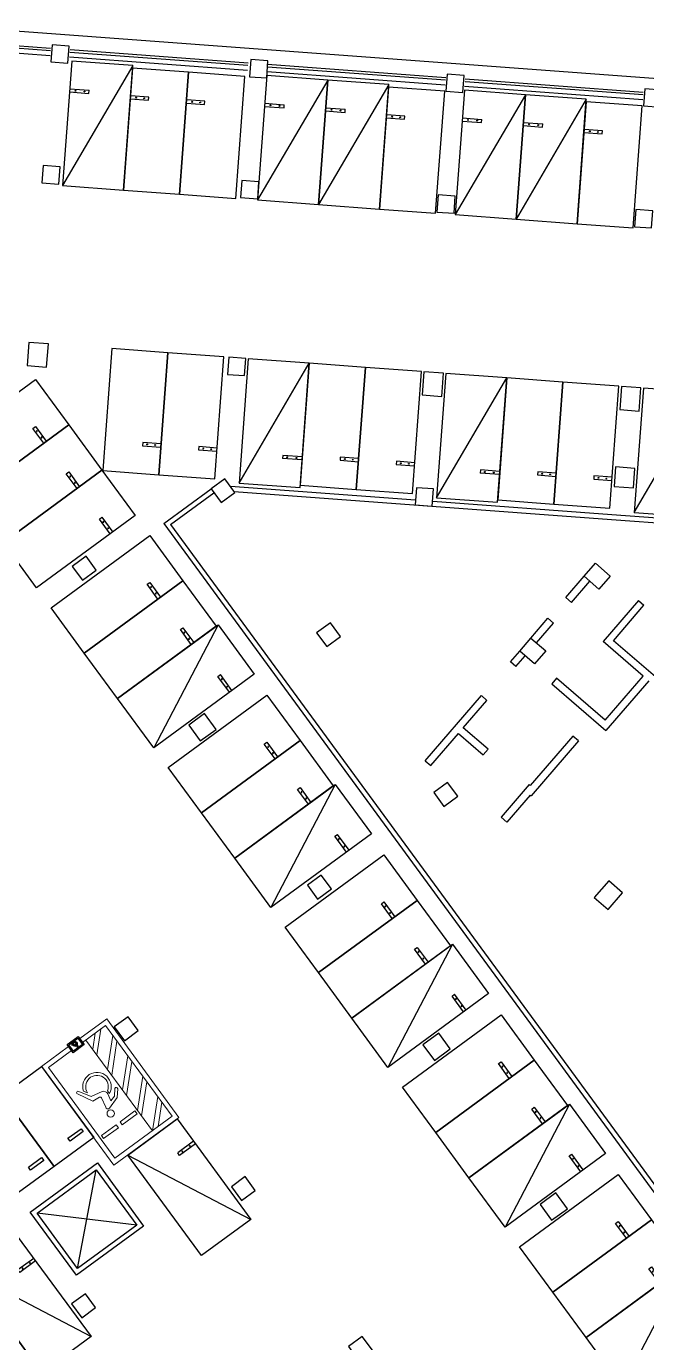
# Model space of a CAD drawing. Header units: millimetres. Extents: x 78082221 to 78451133, y -34402202 to -34172290.
# Drawn here: x 78184972 to 78210341, y -34265000 to -34211187 of the extents above; entities that cross this region are included whole.
import ezdxf

# ---------------------------------------------------------------- set-up
doc = ezdxf.new("R2010")
doc.units = ezdxf.units.MM
doc.header["$LTSCALE"] = 100
doc.header["$MEASUREMENT"] = 0
doc.layers.add('E-PLAN', color=115, linetype='CONTINUOUS')
doc.layers.add('Z', color=115, linetype='CONTINUOUS')

# ---------------------------------------------------------------- blocks, each defined once
blk = doc.blocks.new('XR-B2$0$XR-지하3층$0$일반형 주차')
at = {"layer": 'E-PLAN'}
for p, q in [((750, 3865), (0, 3865)), ((750, 3735), (750, 3865)), ((0, 3735), (750, 3735))]:
    blk.add_line(p, q, dxfattribs=at)
blk.add_lwpolyline([(2300, 5000), (0, 5000), (0, 0), (2300, 0)], close=True, dxfattribs=at)
for centre in [(238, 3800), (563, 3800)]:
    blk.add_circle(centre, 17.5, dxfattribs=at)
blk = doc.blocks.new('XR-B2$0$XR-지하3층$0$확장형 주차')
at = {"layer": 'E-PLAN'}
for p, q in [((0, 3965), (800, 3965)), ((0, 3835), (800, 3835)), ((800, 3835), (800, 3965))]:
    blk.add_line(p, q, dxfattribs=at)
blk.add_lwpolyline([(2500, 5100), (0, 5100), (0, 0), (2500, 0)], close=True, dxfattribs=at)
blk.add_lwpolyline([(2500, 5100), (0, 0)], dxfattribs=at)
for centre in [(238, 3900), (613, 3900)]:
    blk.add_circle(centre, 17.5, dxfattribs=at)
blk = doc.blocks.new('XR-B2$0$XR-지하3층$0$장애인 주차')
at = {"layer": 'E-PLAN', "lineweight": 5}
for p, q in [((4572, 3795), (4572, -805)), ((5572, 2795), (4572, 3795)), ((5572, 3078), (4855, 3795)), ((5572, 2045), (4572, 3045)), ((5572, 1762), (4572, 2762)), ((3689, 1485), (3600, 1888)), ((3699, 2009), (4214, 1851)), ((3992, 1503), (3925, 1810)), ((3925, 1810), (4151, 1741)), ((4151, 1741), (4355, 1493)), ((4214, 1851), (4443, 1569)), ((5572, 1012), (4572, 2012)), ((5572, 729), (4572, 1729)), ((4055, 1528), (4053, 1393)), ((3348, 969), (3257, 820)), ((5572, -21), (4572, 979)), ((5572, -304), (4572, 696)), ((5323, -805), (4572, -54)), ((5041, -805), (4572, -336))]:
    blk.add_line(p, q, dxfattribs=at)
at = {"layer": 'E-PLAN', "ltscale": 4}
for p, q in [((4165, -1005), (4165, -805)), ((4165, -805), (4165, -905))]:
    blk.add_line(p, q, dxfattribs=at)
at = {"layer": 'E-PLAN', "lineweight": 5}
for points in [[(3842, -1005), (2472, -1005), (2472, 3995), (5772, 3995), (5772, -1005), (4402, -1005)], [(3842, -805), (2672, -805), (2672, 3795), (5572, 3795), (5572, -805), (4402, -805)]]:
    blk.add_lwpolyline(points, dxfattribs=at)
for points in [[(3523, 2720), (2773, 2720), (2773, 2870), (3523, 2870)], [(4473, 2720), (3723, 2720), (3723, 2870), (4473, 2870)]]:
    blk.add_lwpolyline(points, close=True, dxfattribs=at)
for points in [[(3094, 715, -1.000002), (2987, 770), (3330, 1379), (3640, 1415)], [(3992, 1503, -0.343093), (3870, 1283), (3381, 1194), (3094, 715)]]:
    blk.add_lwpolyline(points, format="xyb", dxfattribs=at)
at = {"layer": 'E-PLAN', "ltscale": 4}
for points in [[(3842, -695), (3842, -1115), (4402, -1115), (4402, -695)], [(3892, -745), (3892, -1065), (4352, -1065), (4352, -745)]]:
    blk.add_lwpolyline(points, close=True, dxfattribs=at)
at = {"layer": 'E-PLAN'}
for points in [[(4161, -797), (4152, -916), (4058, -916), (4021, -1003), (3982, -990), (3988, -973), (4011, -981), (4046, -898), (4136, -898), (4137, -881), (4072, -881), (4072, -863), (4138, -863), (4142, -810)], [(4167, -882), (4169, -863)]]:
    blk.add_lwpolyline(points, dxfattribs=at)
at = {"layer": 'E-PLAN', "lineweight": 5}
blk.add_circle((3613, 2216), 150, dxfattribs=at)
for centre, radius, start, end in [((3682, 1922), 88.4, 79.1143, 202.3185), ((3810, 1000), 582, 198.006, 65.0949), ((3809, 1000), 462, 183.8525, 58.2396), ((3632, 1473), 57.7, 276.2786, 12.4353), ((4394, 1537), 58.8, 227.9655, 33.7904)]:
    blk.add_arc(centre, radius, start, end, dxfattribs=at)
at = {"layer": 'E-PLAN'}
for centre, radius, start, end in [((4127, -942), 89.2, 206.535, 62.4866), ((4127, -942), 71.5, 192.8781, 56.1688), ((4140, -787), 22.8, 335.1173, 274.9698)]:
    blk.add_arc(centre, radius, start, end, dxfattribs=at)
blk = doc.blocks.new('XR-B2$0$XR-지하3층$0$A$C73B52ADF')
at = {"layer": 'E-PLAN'}
for points in [[(-2038, 2466), (-38, 2466), (-38, -1134), (-2038, -1134)], [(-1166, 2021), (-1166, 1871), (-1832, 1871), (-1832, 2021)]]:
    blk.add_lwpolyline(points, close=True, dxfattribs=at)

msp = doc.modelspace()

# ---------------------------------------------------------------- linework, layer by layer
at = {"layer": 'Z'}
for p, q in [((78242455.3, -34215680.5), (78181869.7, -34211186.9)), ((78185966, -34212092.4), (78182046, -34211801.6)), ((78194043.8, -34212691.5), (78186763.8, -34212151.5)), ((78202121.6, -34213290.6), (78194841.6, -34212750.7)), ((78210199.4, -34213889.7), (78202919.4, -34213349.8)), ((78207033.5, -34234539.2), (78207784.2, -34233668)), ((78207260.7, -34234735.1), (78208011.4, -34233863.9)), ((78207260.7, -34234735.1), (78207033.5, -34234539.2)), ((78207260.7, -34234735.1), (78207033.5, -34234539.2)), ((78210002.4, -34234655.5), (78208556.5, -34236333.4)), ((78208979.6, -34236302), (78210229.7, -34234851.3)), ((78210002.4, -34234655.5), (78210229.7, -34234851.3)), ((78205603.7, -34236198.5), (78206302.4, -34235387.7)), ((78205831, -34236394.3), (78206529.6, -34235583.5)), ((78206529.6, -34235583.5), (78206302.4, -34235387.7)), ((78210196.6, -34237746.7), (78208556.5, -34236333.4)), ((78211081.8, -34238113.4), (78208979.6, -34236302)), ((78204768.3, -34237167.9), (78205147, -34236728.6)), ((78204995.6, -34237363.8), (78204768.3, -34237167.9)), ((78204995.6, -34237363.8), (78205374.2, -34236924.4)), ((78208643, -34239549.7), (78210196.6, -34237746.7)), ((78206658.2, -34237839.4), (78206462.4, -34238066.7)), ((78206462.4, -34238066.7), (78208674.5, -34239972.8)), ((78208643, -34239549.7), (78206658.2, -34237839.4)), ((78210423.9, -34237942.5), (78208674.5, -34239972.8)), ((78201285.8, -34241209.5), (78203580.3, -34238546.7)), ((78202841.5, -34239863.7), (78203807.6, -34238742.5)), ((78203807.6, -34238742.5), (78203580.3, -34238546.7)), ((78203856.6, -34240738.4), (78202841.5, -34239863.7)), ((78201513.1, -34241405.3), (78202645.6, -34240091)), ((78202645.6, -34240091), (78203660.8, -34240965.7)), ((78207322.9, -34240200.8), (78205580, -34242223.5)), ((78207550.2, -34240396.6), (78205611.5, -34242646.6)), ((78207550.2, -34240396.6), (78207322.9, -34240200.8)), ((78203660.8, -34240965.7), (78203856.6, -34240738.4)), ((78201285.8, -34241209.5), (78201513.1, -34241405.3)), ((78205538.4, -34242187.6), (78204389.5, -34243520.9)), ((78205569.8, -34242610.7), (78204616.7, -34243716.7)), ((78205538.4, -34242187.6), (78205580, -34242223.5)), ((78205569.8, -34242610.7), (78205611.5, -34242646.6)), ((78204389.5, -34243520.9), (78204616.7, -34243716.7))]:
    msp.add_line(p, q, dxfattribs=at)
at = {"layer": 'Z', "ltscale": 0.5}
for p, q in [((78185958.6, -34212192.1), (78182075.4, -34211904.1)), ((78185943.8, -34212391.6), (78182134.2, -34212109)), ((78194021.6, -34212990.7), (78186741.6, -34212450.7)), ((78194036.4, -34212791.2), (78186756.4, -34212251.3)), ((78202114.2, -34213390.3), (78194834.2, -34212850.4)), ((78202099.4, -34213589.8), (78194819.4, -34213049.8)), ((78210192, -34213989.5), (78202912, -34213449.5)), ((78210177.2, -34214188.9), (78202897.2, -34213649)), ((78190591.8, -34231513.5), (78192527.4, -34230094.5)), ((78190871.4, -34231556.5), (78192645.6, -34230255.8)), ((78193315.1, -34229985), (78200891.9, -34230546.9)), ((78193470.6, -34230197.1), (78208905, -34231341.8)), ((78201589.9, -34230598.7), (78208919.8, -34231142.4)), ((78208919.8, -34231142.4), (78217396.5, -34231771.1)), ((78190591.8, -34231513.5), (78214183.4, -34263691.9)), ((78190871.4, -34231556.5), (78214226.4, -34263412.4)), ((78208905, -34231341.8), (78217381.7, -34231970.5)), ((78207784.2, -34233668), (78208241.1, -34233137.8)), ((78208241.1, -34233137.8), (78208847.1, -34233660)), ((78208390.2, -34234190.3), (78207784.2, -34233668)), ((78208847.1, -34233660), (78208390.2, -34234190.3)), ((78205147, -34236728.6), (78205603.9, -34236198.3)), ((78205603.9, -34236198.3), (78206209.9, -34236720.5)), ((78205753, -34237250.8), (78205147, -34236728.6)), ((78206209.9, -34236720.5), (78205753, -34237250.8)), ((78208787.3, -34246122.7), (78208199.8, -34246804.5)), ((78209355.5, -34246612.2), (78208787.3, -34246122.7)), ((78208199.8, -34246804.5), (78208768, -34247294)), ((78208768, -34247294), (78209355.5, -34246612.2))]:
    msp.add_line(p, q, dxfattribs=at)
at = {"layer": 'Z', "ltscale": 20}
for p, q in [((78187069.6, -34261964.1), (78187833.4, -34257932.2)), ((78189489, -34260190.3), (78185414, -34259706))]:
    msp.add_line(p, q, dxfattribs=at)
at = {"layer": 'Z', "ltscale": 0.5}
for points in [[(78186725, -34211998.3), (78186026.9, -34211946.5), (78185975.2, -34212644.6), (78186673.2, -34212696.3)], [(78194852.7, -34212601.1), (78194154.6, -34212549.3), (78194102.8, -34213247.4), (78194800.9, -34213299.2)], [(78202880.6, -34213196.5), (78202182.6, -34213144.7), (78202130.8, -34213842.8), (78202828.9, -34213894.6)], [(78210958.5, -34213795.6), (78210260.4, -34213743.9), (78210208.6, -34214441.9), (78210906.7, -34214493.7)], [(78186358.9, -34216934.7), (78185660.8, -34216882.9), (78185609, -34217581), (78186307.1, -34217632.8)], [(78194486.6, -34217537.5), (78193788.5, -34217485.7), (78193736.7, -34218183.8), (78194434.8, -34218235.6)], [(78202514.5, -34218132.9), (78201816.4, -34218081.2), (78201764.7, -34218779.3), (78202462.7, -34218831)], [(78210592.3, -34218732.1), (78209894.2, -34218680.3), (78209842.5, -34219378.4), (78210540.6, -34219430.2)], [(78185872.5, -34224168.5), (78185074.7, -34224109.4), (78185004.4, -34225056.8), (78185802.2, -34225115.9)], [(78193950.3, -34224767.7), (78193252.2, -34224715.9), (78193200.5, -34225414), (78193898.5, -34225465.7)], [(78202028.1, -34225366.8), (78201230.3, -34225307.6), (78201160.1, -34226255), (78201957.9, -34226314.2)], [(78210105.9, -34225965.9), (78209308.1, -34225906.7), (78209237.9, -34226854.1), (78210035.7, -34226913.3)], [(78193091.9, -34229680.6), (78192527.4, -34230094.5), (78192941.3, -34230659), (78193505.8, -34230245.1)], [(78209861.9, -34229256.9), (78209064, -34229197.7), (78209004.9, -34229995.5), (78209802.7, -34230054.7)], [(78201626.9, -34230100.1), (78200928.8, -34230048.3), (78200877.1, -34230746.4), (78201575.2, -34230798.2)], [(78187417.1, -34232849.1), (78186852.6, -34233262.9), (78187266.5, -34233827.5), (78187831, -34233413.6)], [(78197408.1, -34235567.8), (78196843.6, -34235981.7), (78197257.5, -34236546.3), (78197822, -34236132.4)], [(78192257.5, -34239282.1), (78191612.3, -34239755.1), (78192085.3, -34240400.3), (78192730.5, -34239927.2)], [(78202197.4, -34242100.3), (78201632.9, -34242514.2), (78202046.8, -34243078.7), (78202611.3, -34242664.8)], [(78197036, -34245884.4), (78196471.4, -34246298.3), (78196885.3, -34246862.8), (78197449.8, -34246448.9)], [(78189132.5, -34251678.8), (78188568, -34252092.7), (78188981.8, -34252657.2), (78189546.4, -34252243.4)], [(78201836, -34252347), (78201190.8, -34252820), (78201663.8, -34253465.2), (78202309, -34252992.2)], [(78193921.7, -34258211.3), (78193357.2, -34258625.2), (78193771.1, -34259189.7), (78194335.6, -34258775.8)], [(78206625.2, -34258879.4), (78205980.1, -34259352.5), (78206453.1, -34259997.6), (78207098.2, -34259524.6)], [(78187389.3, -34263000.5), (78186824.8, -34263414.4), (78187238.6, -34263979), (78187803.2, -34263565.1)], [(78198711, -34264743.7), (78198146.5, -34265157.6), (78198560.4, -34265722.2), (78199124.9, -34265308.3)]]:
    msp.add_lwpolyline(points, close=True, dxfattribs=at)
at = {"layer": 'Z', "ltscale": 20}
for points in [[(78189768.5, -34260233.3), (78187026.5, -34262243.6), (78185134.5, -34259662.9), (78187876.5, -34257652.6)], [(78189489, -34260190.3), (78187069.6, -34261964.1), (78185414, -34259706), (78187833.4, -34257932.2)]]:
    msp.add_lwpolyline(points, close=True, dxfattribs=at)

# ---------------------------------------------------------------- block references
at = {"layer": 'Z'}
for name, p, rotation in [('XR-B2$0$XR-지하3층$0$확장형 주차', (78186453, -34217693.7), 355.7582051891664), ('XR-B2$0$XR-지하3층$0$일반형 주차', (78188946.2, -34217878.7), 355.7582047634489), ('XR-B2$0$XR-지하3층$0$일반형 주차', (78191239.9, -34218048.8), 355.7582047634489), ('XR-B2$0$XR-지하3층$0$확장형 주차', (78194431.1, -34218285.5), 355.7582051891664), ('XR-B2$0$XR-지하3층$0$확장형 주차', (78196924.2, -34218470.4), 355.7582051891664), ('XR-B2$0$XR-지하3층$0$일반형 주차', (78199417.4, -34218655.3), 355.7582047634489), ('XR-B2$0$XR-지하3층$0$확장형 주차', (78202508.9, -34218884.6), 355.7582051891664), ('XR-B2$0$XR-지하3층$0$확장형 주차', (78205002.1, -34219069.5), 355.7582051891664), ('XR-B2$0$XR-지하3층$0$일반형 주차', (78207495.2, -34219254.4), 355.7582047634489), ('XR-B2$0$XR-지하3층$0$일반형 주차', (78190759.1, -34224531), 175.7582047634489), ('XR-B2$0$XR-지하3층$0$일반형 주차', (78193052.8, -34224701.1), 175.7582047634489), ('XR-B2$0$XR-지하3층$0$확장형 주차', (78196543.2, -34224960), 175.7582056148838), ('XR-B2$0$XR-지하3층$0$일반형 주차', (78198836.9, -34225130.1), 175.7582047634489), ('XR-B2$0$XR-지하3층$0$일반형 주차', (78201130.6, -34225300.2), 175.7582047634489), ('XR-B2$0$XR-지하3층$0$확장형 주차', (78204621, -34225559.1), 175.7582056148838), ('XR-B2$0$XR-지하3층$0$일반형 주차', (78206914.7, -34225729.2), 175.7582047634489), ('XR-B2$0$XR-지하3층$0$일반형 주차', (78209208.4, -34225899.3), 175.7582047634489), ('XR-B2$0$XR-지하3층$0$확장형 주차', (78212698.8, -34226158.2), 175.7582056148838), ('XR-B2$0$XR-지하3층$0$A$C73B52ADF', (78184624.7, -34255826.3), 216.2469330126634), ('XR-B2$0$XR-지하3층$0$A$C73B52ADF', (78183011.7, -34257008.8), 216.2469330126634)]:
    msp.add_blockref(name, p, dxfattribs=dict(at, rotation=rotation))
at = {"layer": 'Z', "xscale": -1}
for name, p, rotation in [('XR-B2$0$XR-지하3층$0$일반형 주차', (78182673.1, -34230437.3), 306.2469333569375), ('XR-B2$0$XR-지하3층$0$일반형 주차', (78184033, -34232292.2), 306.2469333569375), ('XR-B2$0$XR-지하3층$0$일반형 주차', (78185392.9, -34234147.1), 306.2469333569375), ('XR-B2$0$XR-지하3층$0$일반형 주차', (78187344.1, -34236808.5), 306.2469333569375), ('XR-B2$0$XR-지하3층$0$일반형 주차', (78188704, -34238663.4), 306.2469333569375), ('XR-B2$0$XR-지하3층$0$확장형 주차', (78190182.1, -34240679.6), 306.2469333569375), ('XR-B2$0$XR-지하3층$0$일반형 주차', (78192133.3, -34243341), 306.2469342978895), ('XR-B2$0$XR-지하3층$0$일반형 주차', (78193493.2, -34245195.9), 306.2469342978895), ('XR-B2$0$XR-지하3층$0$확장형 주차', (78194971.4, -34247212), 306.2469342978895), ('XR-B2$0$XR-지하3층$0$일반형 주차', (78196922.6, -34249873.4), 306.2469342978895), ('XR-B2$0$XR-지하3층$0$일반형 주차', (78198282.5, -34251728.3), 306.2469342978895), ('XR-B2$0$XR-지하3층$0$확장형 주차', (78199760.7, -34253744.5), 306.2469342978895), ('XR-B2$0$XR-지하3층$0$일반형 주차', (78201711.8, -34256405.9), 306.2469342978895), ('XR-B2$0$XR-지하3층$0$일반형 주차', (78203071.8, -34258260.8), 306.2469342978895), ('XR-B2$0$XR-지하3층$0$확장형 주차', (78204549.9, -34260277), 306.2469342978895), ('XR-B2$0$XR-지하3층$0$확장형 주차', (78194152.7, -34259963.9), 36.24693370121151), ('XR-B2$0$XR-지하3층$0$일반형 주차', (78206501.1, -34262938.3), 306.2469342978895), ('XR-B2$0$XR-지하3층$0$일반형 주차', (78207861, -34264793.2), 306.2469342978895), ('XR-B2$0$XR-지하3층$0$확장형 주차', (78187620.2, -34264753.2), 36.24693370121151), ('XR-B2$0$XR-지하3층$0$확장형 주차', (78209339.2, -34266809.4), 306.2469342978895), ('XR-B2$0$XR-지하3층$0$일반형 주차', (78185604.1, -34266231.3), 36.24693370121151)]:
    msp.add_blockref(name, p, dxfattribs=dict(at, rotation=rotation))
at = {"layer": 'Z', "lineweight": 5, "xscale": -1, "rotation": 216.2469348945675}
msp.add_blockref('XR-B2$0$XR-지하3층$0$장애인 주차', (78184198, -34255978.8), dxfattribs=at)

doc.saveas('drawing.dxf')
